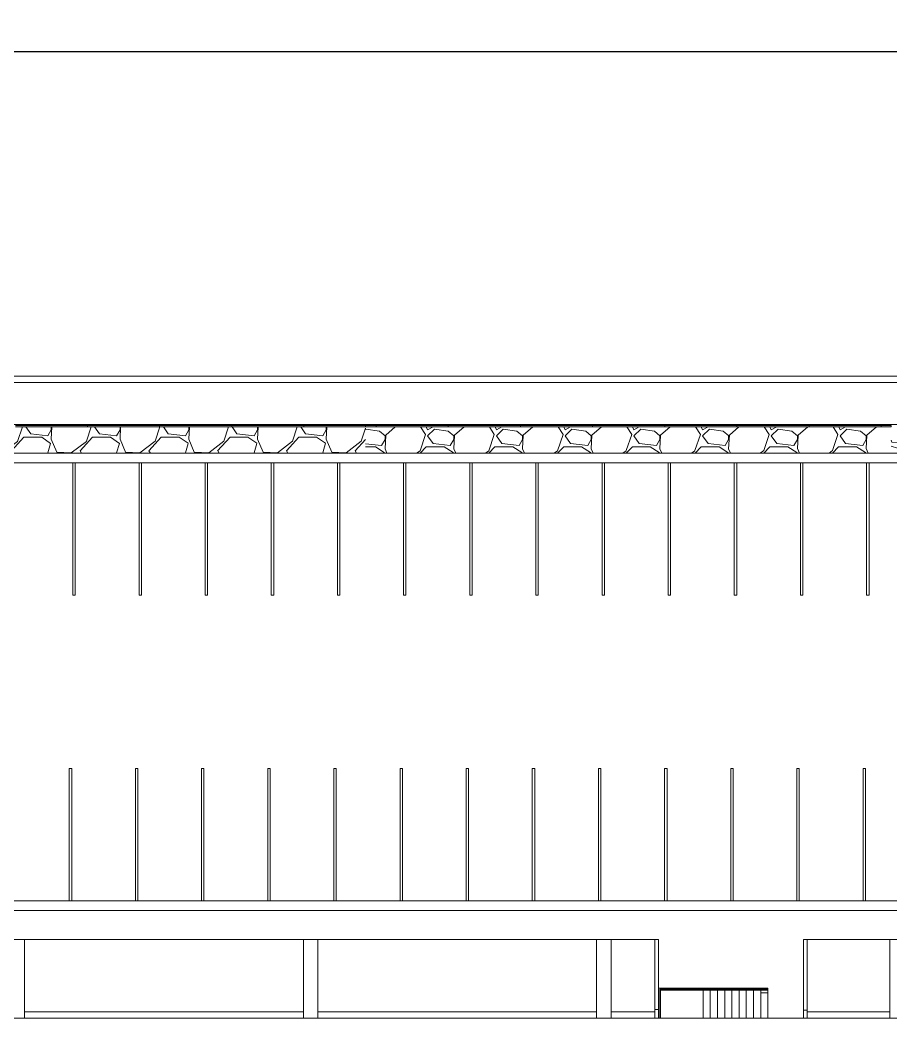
# Model space of a CAD drawing. Header units: metres. Extents: x -55 to 263, y -124 to 62.
# Drawn here: x 97.64 to 133.86, y 15.48 to 56.94 of the extents above; entities that cross this region are included whole.
import ezdxf

# ---------------------------------------------------------------- set-up
doc = ezdxf.new("R2010")
doc.units = ezdxf.units.M
for name, color, linetype, lineweight in [('0-1', 7, 'Continuous', 5), ('06MUREXT-1', 253, 'Continuous', 5), ('13CIVERT-1', 53, 'Continuous', 5), ('31COTAS', 1, 'Continuous', 5), ('45ESTAC-1', 53, 'Continuous', 5), ('46BANQ-1', 53, 'Continuous', 5), ('46BANQ-2', 254, 'Continuous', 5), ('53BAPS-1', 53, 'Continuous', 5), ('55BARANDAL-1', 53, 'Continuous', 5), ('70LINEA-1', 254, 'Continuous', 5), ('70LINEA-4', 255, 'Continuous', 9)]:
    doc.layers.add(name, color=color, linetype=linetype, lineweight=lineweight)
doc.styles.add('Arial_1', font='arial.ttf', dxfattribs={"width": 0.75, "height": 1.125})
doc.dimstyles.new('Standard__0_00_', dxfattribs={"dimscale": 0.3048, "dimtxt": 1.147792, "dimasz": 4.724409, "dimexe": 0, "dimexo": 1.476378, "dimgap": 0, "dimtad": 1, "dimrnd": 0.01, "dimzin": 0, "dimdsep": 46, "dimtxsty": 'Arial_1', "dimblk1": 'DOTSMALL', "dimblk2": 'DOTSMALL', "dimsah": 1, "dimcen": 0.09, "dimazin": 0, "dimtfac": 1, "dimtdec": 4, "dimtix": 1, "dimtmove": 0, "dimatfit": 3, "dimfxl": 1, "dimtvp": 1, "dimtolj": 1, "dimtzin": 0, "dimarcsym": 2})

# ---------------------------------------------------------------- blocks, each defined once
blk = doc.blocks.new('FP_17-A1 _ A250')
at = {"layer": '70LINEA-1'}
for p, q in [((94.691, 39.436), (94.887, 40.04)), ((94.904, 40.09), (94.92, 40.14)), ((94.921, 40.141), (94.92, 40.142)), ((95.064, 40.142), (95.012, 40.09)), ((95.036, 40.04), (95.234, 39.746)), ((95.949, 39.662), (96.092, 39.916)), ((96.084, 40.09), (96.024, 40.142)), ((96.116, 40.04), (96.091, 39.521)), ((96.091, 39.915), (96.091, 40.04)), ((96.12, 40.113), (96.119, 40.09)), ((96.153, 40.142), (96.12, 40.113)), ((97.549, 39.436), (97.744, 40.04)), ((97.761, 40.09), (97.777, 40.141)), ((97.92, 40.141), (97.869, 40.09)), ((97.893, 40.04), (98.092, 39.747)), ((98.807, 39.662), (98.949, 39.916)), ((98.942, 40.09), (98.883, 40.141)), ((98.974, 40.04), (98.949, 39.522)), ((98.949, 39.916), (98.949, 40.04)), ((98.977, 40.113), (98.976, 40.09)), ((99.009, 40.141), (98.977, 40.113)), ((100.406, 39.437), (100.602, 40.04)), ((100.618, 40.09), (100.635, 40.141)), ((100.778, 40.141), (100.726, 40.09)), ((100.751, 40.04), (100.949, 39.747)), ((101.664, 39.663), (101.807, 39.916)), ((101.8, 40.09), (101.741, 40.141)), ((101.831, 40.04), (101.806, 39.522)), ((101.806, 39.916), (101.806, 40.04)), ((101.835, 40.114), (101.834, 40.09)), ((101.866, 40.141), (101.835, 40.113)), ((103.264, 39.437), (103.459, 40.04)), ((103.476, 40.09), (103.492, 40.141)), ((103.635, 40.141), (103.583, 40.09)), ((103.609, 40.04), (103.807, 39.748)), ((104.522, 39.663), (104.664, 39.917)), ((104.658, 40.09), (104.599, 40.141)), ((104.689, 40.04), (104.664, 39.522)), ((104.664, 39.916), (104.664, 40.04)), ((104.692, 40.114), (104.691, 40.09)), ((104.723, 40.141), (104.692, 40.114)), ((106.121, 39.437), (106.317, 40.04)), ((106.333, 40.09), (106.35, 40.141)), ((106.492, 40.141), (106.44, 40.09)), ((106.467, 40.04), (106.664, 39.748)), ((107.379, 39.663), (107.522, 39.917)), ((107.516, 40.09), (107.457, 40.141)), ((107.546, 40.04), (107.521, 39.523)), ((107.521, 39.917), (107.521, 40.04)), ((107.55, 40.114), (107.548, 40.09)), ((107.58, 40.141), (107.55, 40.114)), ((108.979, 39.438), (109.174, 40.04)), ((109.19, 40.09), (109.207, 40.141)), ((109.349, 40.141), (109.297, 40.09)), ((109.324, 40.04), (109.522, 39.748)), ((110.237, 39.664), (110.379, 39.917)), ((110.374, 40.09), (110.315, 40.141)), ((110.403, 40.04), (110.379, 39.523)), ((110.379, 39.917), (110.379, 40.04)), ((110.407, 40.115), (110.406, 40.09)), ((110.437, 40.141), (110.407, 40.114)), ((111.836, 39.438), (112.011, 39.978)), ((94.063, 38.957), (94.691, 39.436)), ((94.434, 39.042), (94.948, 39.606)), ((94.949, 39.605), (95.691, 39.606)), ((95.234, 39.746), (95.949, 39.662)), ((95.691, 39.606), (96.063, 39.353)), ((96.091, 39.522), (96.32, 38.987)), ((96.92, 38.957), (97.549, 39.436)), ((97.292, 39.043), (97.806, 39.606)), ((97.806, 39.606), (98.549, 39.606)), ((98.092, 39.747), (98.806, 39.662)), ((98.549, 39.606), (98.92, 39.353)), ((98.948, 39.522), (99.177, 38.987)), ((99.778, 38.957), (100.406, 39.436)), ((100.149, 39.043), (100.663, 39.606)), ((100.663, 39.606), (101.406, 39.606)), ((100.949, 39.747), (101.664, 39.662)), ((101.406, 39.607), (101.778, 39.353)), ((101.806, 39.523), (102.035, 38.988)), ((102.635, 38.958), (103.264, 39.437)), ((103.007, 39.043), (103.521, 39.607)), ((103.521, 39.606), (104.264, 39.607)), ((103.807, 39.747), (104.521, 39.663)), ((104.264, 39.607), (104.635, 39.354)), ((104.663, 39.523), (104.892, 38.988)), ((105.493, 38.958), (106.121, 39.437)), ((105.864, 39.044), (106.378, 39.607)), ((106.378, 39.607), (107.121, 39.607)), ((106.664, 39.748), (107.379, 39.663)), ((107.121, 39.608), (107.493, 39.354)), ((107.521, 39.524), (107.75, 38.988)), ((108.35, 38.958), (108.979, 39.437)), ((108.722, 39.044), (109.236, 39.607)), ((109.236, 39.607), (109.979, 39.607)), ((109.522, 39.748), (110.236, 39.663)), ((109.979, 39.608), (110.35, 39.354)), ((110.378, 39.524), (110.607, 38.989)), ((111.208, 38.959), (111.836, 39.438)), ((111.579, 39.044), (112.011, 39.518)), ((94.495, 38.941), (94.435, 39.042)), ((96.063, 39.352), (95.949, 38.958)), ((96.32, 38.986), (96.92, 38.958)), ((97.352, 38.941), (97.293, 39.042)), ((98.921, 39.352), (98.807, 38.958)), ((99.178, 38.986), (99.778, 38.958)), ((100.21, 38.942), (100.15, 39.042)), ((101.778, 39.353), (101.664, 38.958)), ((102.035, 38.986), (102.635, 38.958)), ((103.067, 38.942), (103.008, 39.043)), ((104.636, 39.353), (104.522, 38.959)), ((104.893, 38.987), (105.493, 38.959)), ((105.925, 38.942), (105.865, 39.043)), ((107.493, 39.353), (107.379, 38.959)), ((107.75, 38.987), (108.35, 38.959)), ((108.782, 38.943), (108.723, 39.043)), ((110.351, 39.354), (110.237, 38.959)), ((110.608, 38.988), (111.208, 38.959)), ((111.64, 38.943), (111.58, 39.044)), ((94.061, 38.957), (94.063, 38.957)), ((95.949, 38.958), (95.916, 38.941)), ((98.806, 38.958), (98.773, 38.941)), ((101.664, 38.959), (101.631, 38.942)), ((104.521, 38.959), (104.488, 38.942)), ((107.379, 38.959), (107.346, 38.942)), ((110.236, 38.96), (110.203, 38.943))]:
    blk.add_line(p, q, dxfattribs=at)
blk = doc.blocks.new('FP_18-A1 _ A250')
at = {"layer": '70LINEA-1'}
for p, q in [((112.022, 39.937), (112.011, 39.927)), ((112.594, 39.856), (112.022, 39.937)), ((112.055, 40.09), (112.145, 40.141)), ((112.823, 39.667), (112.594, 39.856)), ((113.251, 40.04), (112.851, 39.695)), ((113.369, 40.141), (113.31, 40.09)), ((114.27, 40.09), (114.237, 40.141)), ((114.509, 39.722), (114.303, 40.04)), ((114.496, 40.141), (114.517, 40.09)), ((114.539, 40.04), (114.594, 39.91)), ((114.594, 39.91), (114.822, 40.04)), ((114.88, 39.937), (114.594, 39.668)), ((115.451, 39.857), (114.88, 39.937)), ((114.912, 40.09), (115.002, 40.141)), ((115.681, 39.667), (115.452, 39.856)), ((116.109, 40.04), (115.708, 39.695)), ((116.227, 40.141), (116.168, 40.09)), ((117.128, 40.09), (117.095, 40.141)), ((117.367, 39.722), (117.161, 40.04)), ((117.353, 40.141), (117.375, 40.09)), ((117.396, 40.04), (117.451, 39.911)), ((117.451, 39.911), (117.679, 40.04)), ((117.737, 39.938), (117.451, 39.668)), ((118.309, 39.857), (117.737, 39.938)), ((117.769, 40.09), (117.859, 40.141)), ((118.538, 39.667), (118.309, 39.856)), ((118.966, 40.04), (118.566, 39.695)), ((119.084, 40.141), (119.025, 40.09)), ((119.986, 40.09), (119.953, 40.141)), ((120.224, 39.723), (120.019, 40.04)), ((120.211, 40.141), (120.232, 40.09)), ((120.254, 40.04), (120.309, 39.911)), ((120.309, 39.911), (120.536, 40.04)), ((120.595, 39.938), (120.309, 39.668)), ((121.166, 39.857), (120.595, 39.938)), ((120.626, 40.09), (120.716, 40.141)), ((121.396, 39.668), (121.167, 39.856)), ((121.823, 40.04), (121.423, 39.695)), ((121.941, 40.141), (121.882, 40.09)), ((122.843, 40.09), (122.81, 40.141)), ((123.082, 39.723), (122.876, 40.04)), ((123.068, 40.141), (123.09, 40.09)), ((123.112, 40.04), (123.166, 39.911)), ((123.166, 39.911), (123.394, 40.04)), ((123.452, 39.938), (123.166, 39.669)), ((124.024, 39.857), (123.452, 39.938)), ((123.483, 40.09), (123.573, 40.141)), ((124.253, 39.668), (124.024, 39.856)), ((124.68, 40.04), (124.281, 39.696)), ((124.798, 40.141), (124.739, 40.09)), ((125.701, 40.09), (125.668, 40.141)), ((125.939, 39.723), (125.734, 40.04)), ((125.926, 40.141), (125.948, 40.09)), ((125.969, 40.04), (126.024, 39.911)), ((126.024, 39.911), (126.251, 40.04)), ((126.31, 39.938), (126.024, 39.669)), ((126.881, 39.858), (126.31, 39.938)), ((126.34, 40.09), (126.43, 40.141)), ((127.111, 39.668), (126.882, 39.857)), ((127.537, 40.04), (127.138, 39.696)), ((127.655, 40.141), (127.596, 40.09)), ((128.559, 40.09), (128.526, 40.141)), ((128.797, 39.723), (128.592, 40.04)), ((128.784, 40.141), (128.805, 40.09)), ((128.827, 40.04), (128.881, 39.911)), ((128.881, 39.912), (129.108, 40.04)), ((129.167, 39.938), (128.881, 39.669)), ((129.739, 39.858), (129.167, 39.939)), ((129.198, 40.09), (129.287, 40.141)), ((129.968, 39.668), (129.739, 39.857)), ((130.395, 40.04), (129.996, 39.696)), ((130.513, 40.141), (130.453, 40.09)), ((131.416, 40.09), (131.383, 40.141)), ((131.654, 39.723), (131.449, 40.04)), ((131.641, 40.141), (131.663, 40.09)), ((131.684, 40.04), (131.739, 39.912)), ((131.739, 39.912), (131.965, 40.04)), ((132.025, 39.939), (131.739, 39.669)), ((132.596, 39.858), (132.025, 39.939)), ((132.055, 40.09), (132.144, 40.141)), ((132.826, 39.668), (132.597, 39.857)), ((133.252, 40.04), (132.853, 39.696)), ((133.37, 40.141), (133.311, 40.09)), ((112.68, 39.264), (112.823, 39.506)), ((112.85, 39.695), (112.822, 39.129)), ((112.822, 39.506), (112.822, 39.668)), ((114.28, 39.048), (114.508, 39.721)), ((114.594, 39.668), (114.822, 39.345)), ((115.537, 39.264), (115.68, 39.507)), ((115.708, 39.695), (115.679, 39.13)), ((115.68, 39.506), (115.68, 39.668)), ((117.137, 39.048), (117.366, 39.722)), ((117.451, 39.668), (117.68, 39.345)), ((118.395, 39.264), (118.538, 39.507)), ((118.565, 39.696), (118.537, 39.13)), ((118.537, 39.507), (118.537, 39.668)), ((119.995, 39.048), (120.223, 39.722)), ((120.309, 39.669), (120.537, 39.345)), ((121.252, 39.265), (121.395, 39.507)), ((121.423, 39.696), (121.394, 39.13)), ((121.395, 39.507), (121.395, 39.668)), ((122.852, 39.049), (123.081, 39.722)), ((123.166, 39.669), (123.395, 39.346)), ((124.11, 39.265), (124.253, 39.507)), ((124.28, 39.696), (124.252, 39.13)), ((124.252, 39.507), (124.252, 39.669)), ((125.71, 39.049), (125.938, 39.722)), ((126.024, 39.669), (126.252, 39.346)), ((126.967, 39.265), (127.11, 39.507)), ((127.138, 39.696), (127.109, 39.13)), ((127.11, 39.507), (127.11, 39.669)), ((128.567, 39.049), (128.796, 39.723)), ((128.881, 39.669), (129.11, 39.346)), ((129.825, 39.265), (129.968, 39.508)), ((129.995, 39.696), (129.967, 39.131)), ((129.967, 39.507), (129.967, 39.669)), ((131.425, 39.049), (131.653, 39.723)), ((131.739, 39.669), (131.967, 39.346)), ((132.682, 39.265), (132.825, 39.508)), ((132.853, 39.697), (132.824, 39.131)), ((132.825, 39.508), (132.825, 39.669)), ((112.011, 39.339), (112.679, 39.264)), ((112.011, 39.21), (112.422, 39.21)), ((112.422, 39.21), (112.794, 38.968)), ((112.822, 39.13), (112.905, 38.943)), ((114.136, 38.943), (114.28, 39.048)), ((114.282, 38.943), (114.537, 39.21)), ((114.537, 39.21), (115.28, 39.21)), ((114.823, 39.345), (115.537, 39.264)), ((115.28, 39.211), (115.651, 38.968)), ((115.679, 39.13), (115.763, 38.943)), ((116.994, 38.943), (117.137, 39.048)), ((117.139, 38.943), (117.394, 39.211)), ((117.394, 39.21), (118.137, 39.21)), ((117.68, 39.345), (118.394, 39.264)), ((118.137, 39.211), (118.509, 38.969)), ((118.536, 39.131), (118.62, 38.943)), ((119.851, 38.944), (119.995, 39.048)), ((119.997, 38.944), (120.252, 39.211)), ((120.252, 39.21), (120.995, 39.21)), ((120.538, 39.345), (121.252, 39.264)), ((120.995, 39.211), (121.366, 38.969)), ((121.394, 39.131), (121.478, 38.944)), ((122.709, 38.944), (122.852, 39.048)), ((122.854, 38.944), (123.109, 39.211)), ((123.109, 39.211), (123.852, 39.211)), ((123.395, 39.345), (124.109, 39.264)), ((123.852, 39.211), (124.224, 38.969)), ((124.251, 39.131), (124.335, 38.944)), ((125.567, 38.944), (125.71, 39.048)), ((125.712, 38.944), (125.967, 39.211)), ((125.967, 39.211), (126.71, 39.211)), ((126.253, 39.345), (126.967, 39.265)), ((126.71, 39.212), (127.081, 38.969)), ((127.109, 39.131), (127.193, 38.944)), ((128.424, 38.944), (128.567, 39.049)), ((128.569, 38.944), (128.824, 39.211)), ((128.824, 39.211), (129.567, 39.211)), ((129.11, 39.346), (129.824, 39.265)), ((129.567, 39.212), (129.939, 38.969)), ((129.966, 39.132), (130.05, 38.944)), ((131.282, 38.944), (131.425, 39.049)), ((131.427, 38.944), (131.682, 39.212)), ((131.682, 39.211), (132.425, 39.211)), ((131.968, 39.346), (132.682, 39.265)), ((132.425, 39.212), (132.796, 38.97)), ((132.824, 39.132), (132.908, 38.945)), ((112.794, 38.967), (112.787, 38.943)), ((115.652, 38.967), (115.644, 38.943)), ((118.509, 38.968), (118.502, 38.943)), ((121.367, 38.968), (121.359, 38.944)), ((124.224, 38.968), (124.217, 38.944)), ((127.082, 38.968), (127.074, 38.944)), ((129.939, 38.969), (129.932, 38.944)), ((132.797, 38.969), (132.789, 38.945))]:
    blk.add_line(p, q, dxfattribs=at)
blk = doc.blocks.new('FP_19-A1 _ A250')
at = {"layer": '70LINEA-1'}
for p, q in [((134.501, 39.378), (135.13, 39.815)), ((134.872, 39.456), (135.387, 39.97)), ((135.13, 39.815), (135.21, 40.04)), ((135.228, 40.09), (135.246, 40.141)), ((135.387, 39.97), (136.13, 39.97)), ((135.641, 40.141), (135.672, 40.098)), ((135.673, 40.098), (135.744, 40.09)), ((136.13, 39.971), (136.501, 39.739)), ((136.215, 40.04), (136.387, 40.021)), ((136.388, 40.021), (136.399, 40.04)), ((136.43, 40.09), (136.462, 40.141)), ((136.537, 40.04), (136.529, 39.893)), ((136.529, 39.894), (136.757, 39.406)), ((136.543, 40.141), (136.54, 40.09)), ((137.358, 39.378), (137.987, 39.815)), ((137.729, 39.456), (138.244, 39.97)), ((137.987, 39.815), (138.067, 40.04)), ((138.085, 40.09), (138.103, 40.141)), ((138.244, 39.97), (138.987, 39.97)), ((138.498, 40.141), (138.53, 40.099)), ((138.53, 40.098), (138.603, 40.09)), ((138.987, 39.971), (139.358, 39.74)), ((139.073, 40.04), (139.245, 40.021)), ((139.245, 40.022), (139.256, 40.04)), ((139.288, 40.09), (139.319, 40.141)), ((139.386, 39.894), (139.615, 39.406)), ((139.395, 40.04), (139.387, 39.893)), ((139.4, 40.141), (139.397, 40.09)), ((140.216, 39.378), (140.845, 39.815)), ((140.587, 39.456), (141.102, 39.97)), ((140.845, 39.815), (140.924, 40.04)), ((140.943, 40.09), (140.961, 40.141)), ((141.102, 39.97), (141.845, 39.97)), ((141.356, 40.141), (141.387, 40.099)), ((141.388, 40.098), (141.461, 40.09)), ((141.845, 39.971), (142.216, 39.74)), ((141.932, 40.04), (142.102, 40.021)), ((142.103, 40.022), (142.114, 40.04)), ((142.145, 40.09), (142.176, 40.141)), ((142.252, 40.04), (142.244, 39.893)), ((142.244, 39.894), (142.472, 39.406)), ((142.258, 40.141), (142.255, 40.09)), ((143.073, 39.378), (143.702, 39.815)), ((143.444, 39.457), (143.959, 39.971)), ((143.702, 39.816), (143.782, 40.04)), ((143.8, 40.09), (143.818, 40.141)), ((143.959, 39.97), (144.702, 39.97)), ((144.214, 40.141), (144.245, 40.099)), ((144.245, 40.098), (144.32, 40.09)), ((144.702, 39.971), (145.073, 39.74)), ((144.791, 40.04), (144.96, 40.021)), ((144.96, 40.022), (144.971, 40.04)), ((145.003, 40.09), (145.034, 40.141)), ((145.101, 39.895), (145.33, 39.406)), ((145.11, 40.04), (145.102, 39.893)), ((145.115, 40.141), (145.112, 40.09)), ((145.931, 39.378), (146.56, 39.815)), ((146.302, 39.457), (146.817, 39.971)), ((146.56, 39.816), (146.639, 40.04)), ((146.657, 40.09), (146.676, 40.141)), ((146.817, 39.97), (147.56, 39.97)), ((147.071, 40.141), (147.102, 40.099)), ((147.103, 40.099), (147.178, 40.09)), ((147.56, 39.971), (147.931, 39.74)), ((147.649, 40.04), (147.817, 40.022)), ((147.818, 40.022), (147.829, 40.04)), ((147.86, 40.09), (147.891, 40.141)), ((147.967, 40.04), (147.959, 39.894)), ((147.959, 39.895), (148.187, 39.406)), ((147.973, 40.141), (147.97, 40.09)), ((148.788, 39.378), (149.417, 39.815)), ((149.159, 39.457), (149.674, 39.971)), ((149.417, 39.816), (149.497, 40.04)), ((149.515, 40.09), (149.533, 40.141)), ((149.674, 39.97), (150.417, 39.97)), ((149.929, 40.141), (149.96, 40.099)), ((149.96, 40.099), (150.037, 40.09)), ((150.417, 39.971), (150.788, 39.74)), ((150.508, 40.04), (150.675, 40.022)), ((150.675, 40.022), (150.686, 40.04)), ((150.717, 40.09), (150.749, 40.141)), ((150.816, 39.895), (151.045, 39.407)), ((150.825, 40.04), (150.817, 39.894)), ((150.83, 40.141), (150.827, 40.09)), ((133.861, 39.488), (133.9, 39.406)), ((133.9, 39.404), (134.501, 39.379)), ((135.073, 39.147), (134.873, 39.455)), ((136.501, 39.738), (136.387, 39.379)), ((136.758, 39.404), (137.358, 39.379)), ((137.931, 39.147), (137.731, 39.456)), ((139.359, 39.739), (139.244, 39.379)), ((139.615, 39.404), (140.216, 39.379)), ((140.788, 39.147), (140.588, 39.456)), ((142.216, 39.739), (142.102, 39.379)), ((142.473, 39.405), (143.073, 39.379)), ((143.646, 39.147), (143.446, 39.456)), ((145.074, 39.739), (144.96, 39.379)), ((145.33, 39.405), (145.931, 39.379)), ((146.503, 39.148), (146.303, 39.456)), ((147.931, 39.739), (147.817, 39.379)), ((148.188, 39.405), (148.788, 39.379)), ((149.361, 39.148), (149.161, 39.456)), ((150.789, 39.739), (150.675, 39.379)), ((151.045, 39.405), (151.601, 39.381)), ((133.861, 39.238), (134.129, 39.147)), ((134.129, 39.147), (134.233, 38.945)), ((134.555, 38.945), (134.586, 39.019)), ((135.129, 39.07), (134.586, 39.019)), ((135.786, 39.096), (135.072, 39.148)), ((135.689, 38.945), (135.129, 39.07)), ((136.386, 39.379), (135.786, 39.096)), ((135.963, 38.945), (136.072, 39.173)), ((136.072, 39.173), (136.529, 39.302)), ((136.529, 39.302), (136.986, 39.147)), ((136.987, 39.147), (137.09, 38.945)), ((137.413, 38.945), (137.444, 39.019)), ((137.987, 39.07), (137.444, 39.019)), ((138.644, 39.097), (137.929, 39.148)), ((138.546, 38.945), (137.987, 39.071)), ((139.244, 39.379), (138.644, 39.096)), ((138.82, 38.945), (138.929, 39.173)), ((138.93, 39.173), (139.387, 39.302)), ((139.387, 39.302), (139.844, 39.148)), ((139.844, 39.147), (139.948, 38.945)), ((140.27, 38.945), (140.301, 39.019)), ((140.844, 39.07), (140.301, 39.019)), ((141.501, 39.097), (140.787, 39.148)), ((141.404, 38.945), (140.844, 39.071)), ((142.101, 39.379), (141.501, 39.097)), ((141.678, 38.945), (141.787, 39.173)), ((141.787, 39.173), (142.244, 39.302)), ((142.244, 39.302), (142.701, 39.148)), ((142.702, 39.147), (142.805, 38.945)), ((143.128, 38.945), (143.159, 39.019)), ((143.702, 39.07), (143.159, 39.019)), ((144.359, 39.097), (143.644, 39.148)), ((144.261, 38.945), (143.702, 39.071)), ((144.959, 39.379), (144.359, 39.097)), ((144.535, 38.945), (144.644, 39.173)), ((144.645, 39.173), (145.102, 39.302)), ((145.102, 39.302), (145.559, 39.148)), ((145.559, 39.148), (145.663, 38.945)), ((145.985, 38.945), (146.016, 39.02)), ((146.559, 39.071), (146.016, 39.019)), ((147.216, 39.097), (146.502, 39.148)), ((147.119, 38.945), (146.559, 39.071)), ((147.816, 39.38), (147.216, 39.097)), ((147.393, 38.945), (147.502, 39.173)), ((147.502, 39.174), (147.959, 39.302)), ((147.959, 39.302), (148.416, 39.148)), ((148.417, 39.148), (148.52, 38.945)), ((148.843, 38.945), (148.874, 39.02)), ((149.417, 39.071), (148.874, 39.019)), ((150.074, 39.097), (149.359, 39.149)), ((149.976, 38.945), (149.417, 39.071)), ((150.674, 39.38), (150.074, 39.097)), ((150.25, 38.945), (150.359, 39.174)), ((150.36, 39.174), (150.817, 39.302)), ((150.817, 39.302), (151.274, 39.148)), ((151.274, 39.148), (151.378, 38.945))]:
    blk.add_line(p, q, dxfattribs=at)
blk = doc.blocks.new('Railing - Railing-7175481-A1 _ A250')
at = {"layer": '55BARANDAL-1'}
for p, q in [((124.244, 16.67), (124.244, 15.476)), ((126.025, 16.67), (124.244, 16.67)), ((124.282, 16.632), (124.282, 15.476)), ((126.025, 16.632), (124.282, 16.632)), ((126.044, 16.67), (126.025, 16.67)), ((126.044, 16.632), (126.025, 16.632)), ((128.725, 16.67), (126.044, 16.67)), ((128.725, 16.632), (126.044, 16.632)), ((128.725, 16.67), (128.725, 16.632))]:
    blk.add_line(p, q, dxfattribs=at)
blk = doc.blocks.new('Parking Lot - Single - Single-V59-A1 _ A250')
at = {"layer": '70LINEA-1'}
for p, q in [((138.445, 38.54), (138.345, 38.54)), ((138.345, 38.54), (138.345, 33.04)), ((141.095, 38.54), (138.445, 38.54)), ((138.445, 33.04), (138.445, 38.54)), ((138.445, 38.54), (138.445, 33.04)), ((138.445, 38.54), (138.445, 38.54)), ((138.345, 33.04), (138.445, 33.04)), ((138.445, 33.04), (138.345, 33.04)), ((138.345, 33.04), (138.345, 33.04)), ((138.445, 33.04), (138.445, 33.04))]:
    blk.add_line(p, q, dxfattribs=at)
blk = doc.blocks.new('Parking Lot - Single - Single-V60-A1 _ A250')
at = {"layer": '70LINEA-1'}
for p, q in [((124.695, 38.54), (124.595, 38.54)), ((124.595, 38.54), (124.595, 33.04)), ((127.345, 38.54), (124.695, 38.54)), ((124.695, 33.04), (124.695, 38.54)), ((124.695, 38.54), (124.695, 34.831)), ((124.695, 38.54), (124.695, 38.54)), ((124.595, 33.04), (124.695, 33.04)), ((124.595, 33.04), (124.595, 33.04)), ((124.695, 33.04), (124.695, 33.04))]:
    blk.add_line(p, q, dxfattribs=at)
blk = doc.blocks.new('Parking Lot - Single - Single-V61-A1 _ A250')
at = {"layer": '70LINEA-1'}
for p, q in [((121.945, 38.54), (121.845, 38.54)), ((121.845, 38.54), (121.845, 33.04)), ((124.595, 38.54), (121.945, 38.54)), ((121.945, 33.04), (121.945, 38.54)), ((121.945, 38.54), (121.945, 37.086)), ((121.945, 38.54), (121.945, 38.54)), ((121.845, 33.04), (121.945, 33.04)), ((121.846, 33.04), (121.845, 33.04)), ((121.945, 33.04), (121.946, 33.04))]:
    blk.add_line(p, q, dxfattribs=at)
blk = doc.blocks.new('Parking Lot - Single - Single-V62-A1 _ A250')
at = {"layer": '70LINEA-1'}
for p, q in [((119.195, 38.54), (119.095, 38.54)), ((119.095, 38.54), (119.095, 33.041)), ((121.845, 38.54), (119.195, 38.54)), ((119.195, 33.041), (119.195, 38.54)), ((119.195, 38.54), (119.195, 33.041)), ((119.195, 38.54), (119.195, 38.54)), ((119.095, 33.041), (119.195, 33.041)), ((119.195, 33.041), (119.095, 33.041)), ((119.095, 33.041), (119.095, 33.041)), ((119.195, 33.041), (119.195, 33.041))]:
    blk.add_line(p, q, dxfattribs=at)
blk = doc.blocks.new('Parking Lot - Single - Single-V63-A1 _ A250')
at = {"layer": '70LINEA-1'}
for p, q in [((110.945, 38.54), (110.845, 38.54)), ((110.845, 38.54), (110.845, 33.041)), ((113.595, 38.54), (110.945, 38.54)), ((110.945, 33.041), (110.945, 38.54)), ((110.945, 38.54), (110.946, 33.041)), ((110.945, 38.54), (110.945, 38.54)), ((110.845, 33.041), (110.945, 33.041)), ((110.846, 33.041), (110.845, 33.041)), ((110.946, 33.041), (110.846, 33.041)), ((110.945, 33.041), (110.946, 33.041))]:
    blk.add_line(p, q, dxfattribs=at)
blk = doc.blocks.new('Parking Lot - Single - Single-V64-A1 _ A250')
at = {"layer": '70LINEA-1'}
for p, q in [((108.195, 38.54), (108.095, 38.54)), ((108.095, 38.54), (108.095, 33.041)), ((110.845, 38.54), (108.195, 38.54)), ((108.195, 33.041), (108.195, 38.54)), ((108.195, 38.54), (108.195, 33.041)), ((108.195, 38.54), (108.195, 38.54)), ((108.095, 33.041), (108.195, 33.041)), ((108.195, 33.041), (108.095, 33.041)), ((108.095, 33.041), (108.095, 33.041)), ((108.195, 33.041), (108.195, 33.041))]:
    blk.add_line(p, q, dxfattribs=at)
blk = doc.blocks.new('Parking Lot - Single - Single-V208-A1 _ A250')
at = {"layer": '70LINEA-1'}
for p, q in [((94.195, 25.839), (94.195, 20.34)), ((94.295, 25.839), (94.195, 25.839)), ((94.295, 20.34), (94.295, 25.839)), ((91.495, 20.34), (94.245, 20.34)), ((94.195, 20.34), (94.295, 20.34)), ((94.295, 20.34), (94.195, 20.34)), ((94.195, 20.34), (94.195, 20.34)), ((94.295, 20.34), (94.295, 20.34))]:
    blk.add_line(p, q, dxfattribs=at)
blk = doc.blocks.new('Parking Lot - Single - Single-V209-A1 _ A250')
at = {"layer": '70LINEA-1'}
for p, q in [((102.445, 25.84), (102.445, 20.34)), ((102.545, 25.84), (102.445, 25.84)), ((102.545, 20.34), (102.545, 25.84)), ((99.745, 20.34), (102.495, 20.34)), ((102.445, 20.34), (102.545, 20.34)), ((102.545, 20.34), (102.445, 20.34)), ((102.445, 20.34), (102.445, 20.34)), ((102.545, 20.34), (102.545, 20.34))]:
    blk.add_line(p, q, dxfattribs=at)
blk = doc.blocks.new('Parking Lot - Single - Single-V210-A1 _ A250')
at = {"layer": '70LINEA-1'}
for p, q in [((110.697, 25.84), (110.697, 20.34)), ((110.797, 25.84), (110.697, 25.84)), ((110.797, 20.34), (110.797, 25.84)), ((107.997, 20.34), (110.747, 20.34)), ((110.697, 20.34), (110.797, 20.34)), ((110.797, 20.34), (110.697, 20.34)), ((110.697, 20.34), (110.697, 20.34)), ((110.797, 20.34), (110.797, 20.34))]:
    blk.add_line(p, q, dxfattribs=at)
blk = doc.blocks.new('Parking Lot - Single - Single-V211-A1 _ A250')
at = {"layer": '70LINEA-1'}
for p, q in [((132.697, 25.84), (132.697, 20.34)), ((132.797, 25.84), (132.697, 25.84)), ((132.797, 20.34), (132.797, 25.84)), ((129.997, 20.34), (132.747, 20.34)), ((132.697, 20.34), (132.797, 20.34)), ((132.797, 20.34), (132.697, 20.34)), ((132.697, 20.34), (132.697, 20.34)), ((132.797, 20.34), (132.797, 20.34))]:
    blk.add_line(p, q, dxfattribs=at)
blk = doc.blocks.new('Railing - Railing-7533586-A1 _ A250')
at = {"layer": '55BARANDAL-1'}
for p, q in [((97.453, 40.09), (100.453, 40.09)), ((100.453, 40.04), (97.453, 40.04)), ((100.453, 40.09), (100.453, 40.04)), ((100.453, 40.04), (100.453, 40.09)), ((100.453, 40.09), (103.453, 40.09)), ((103.453, 40.04), (100.453, 40.04)), ((103.453, 40.09), (103.453, 40.04)), ((103.453, 40.04), (103.453, 40.09)), ((103.453, 40.09), (106.453, 40.09)), ((106.453, 40.04), (103.453, 40.04)), ((106.453, 40.09), (106.453, 40.04)), ((106.453, 40.04), (106.453, 40.09)), ((106.453, 40.09), (109.453, 40.09)), ((109.453, 40.04), (106.453, 40.04)), ((109.453, 40.09), (109.453, 40.04)), ((109.453, 40.04), (109.453, 40.09)), ((109.453, 40.09), (112.011, 40.09)), ((112.011, 40.04), (109.453, 40.04)), ((112.011, 40.04), (112.011, 40.09)), ((112.011, 40.09), (112.453, 40.09)), ((112.453, 40.04), (112.011, 40.04)), ((112.453, 40.09), (112.453, 40.04)), ((112.453, 40.04), (112.453, 40.09)), ((112.453, 40.09), (115.453, 40.09)), ((115.453, 40.04), (112.453, 40.04)), ((115.453, 40.09), (115.453, 40.04)), ((115.453, 40.04), (115.453, 40.09)), ((115.453, 40.09), (118.453, 40.09)), ((118.453, 40.04), (115.453, 40.04)), ((118.453, 40.09), (118.453, 40.04)), ((118.453, 40.04), (118.453, 40.09)), ((118.453, 40.09), (121.453, 40.09)), ((121.453, 40.04), (118.453, 40.04)), ((121.453, 40.09), (121.453, 40.04)), ((121.453, 40.04), (121.453, 40.09)), ((121.453, 40.09), (124.453, 40.09)), ((124.453, 40.04), (121.453, 40.04)), ((124.453, 40.09), (124.453, 40.04)), ((124.453, 40.04), (124.453, 40.09)), ((124.453, 40.09), (127.453, 40.09)), ((127.453, 40.04), (124.453, 40.04)), ((127.453, 40.09), (127.453, 40.04)), ((127.453, 40.04), (127.453, 40.09)), ((127.453, 40.09), (130.453, 40.09)), ((130.453, 40.04), (127.453, 40.04)), ((130.453, 40.09), (130.453, 40.04)), ((130.453, 40.04), (130.453, 40.09)), ((130.453, 40.09), (133.453, 40.09)), ((133.453, 40.04), (130.453, 40.04)), ((133.453, 40.09), (133.453, 40.04)), ((133.453, 40.04), (133.453, 40.09)), ((133.453, 40.09), (133.861, 40.09)), ((133.861, 40.04), (133.453, 40.04)), ((133.861, 40.04), (133.861, 40.09))]:
    blk.add_line(p, q, dxfattribs=at)
blk = doc.blocks.new('22011_AR_rvt-1-A1 _ A250')
at = {"layer": '06MUREXT-1'}
for p, q in [((124.041, 15.827), (124.041, 18.74)), ((124.041, 18.74), (124.194, 18.74)), ((124.194, 18.74), (124.194, 16.72)), ((130.224, 15.796), (130.224, 18.74)), ((130.224, 18.74), (130.376, 18.74)), ((130.376, 18.74), (130.376, 15.796)), ((124.041, 15.476), (124.041, 15.827)), ((124.194, 15.827), (124.041, 15.827)), ((124.194, 16.154), (124.194, 15.827)), ((124.194, 15.827), (124.194, 15.476)), ((130.224, 15.476), (130.224, 15.796)), ((130.376, 15.796), (130.224, 15.796)), ((130.376, 15.796), (130.376, 15.476))]:
    blk.add_line(p, q, dxfattribs=at)
at = {"layer": '13CIVERT-1'}
for p, q in [((124.194, 16.72), (124.194, 16.154)), ((126.044, 16.72), (124.194, 16.72)), ((126.044, 16.67), (126.044, 16.72)), ((126.344, 16.72), (126.044, 16.72)), ((126.044, 16.67), (126.044, 16.72)), ((126.044, 15.476), (126.044, 16.632)), ((126.044, 15.476), (126.044, 16.632)), ((126.644, 16.72), (126.344, 16.72)), ((126.344, 16.67), (126.344, 16.72)), ((126.344, 16.67), (126.344, 16.72)), ((126.344, 15.476), (126.344, 16.632)), ((126.344, 15.476), (126.344, 16.632)), ((126.944, 16.72), (126.644, 16.72)), ((126.644, 16.67), (126.644, 16.72)), ((126.644, 16.67), (126.644, 16.72)), ((126.644, 15.476), (126.644, 16.632)), ((126.644, 15.476), (126.644, 16.632)), ((127.244, 16.72), (126.944, 16.72)), ((126.944, 16.67), (126.944, 16.72)), ((126.944, 16.67), (126.944, 16.72)), ((126.944, 15.476), (126.944, 16.632)), ((126.944, 15.476), (126.944, 16.632)), ((127.544, 16.72), (127.244, 16.72)), ((127.244, 16.67), (127.244, 16.72)), ((127.244, 16.67), (127.244, 16.72)), ((127.244, 15.476), (127.244, 16.632)), ((127.244, 15.476), (127.244, 16.632)), ((127.844, 16.72), (127.544, 16.72)), ((127.544, 16.67), (127.544, 16.72)), ((127.544, 16.67), (127.544, 16.72)), ((127.544, 15.476), (127.544, 16.632)), ((127.544, 15.476), (127.544, 16.632)), ((128.144, 16.72), (127.844, 16.72)), ((127.844, 16.67), (127.844, 16.72)), ((127.844, 16.67), (127.844, 16.72)), ((127.844, 15.476), (127.844, 16.632)), ((127.844, 15.476), (127.844, 16.632)), ((128.444, 16.72), (128.144, 16.72)), ((128.144, 16.67), (128.144, 16.72)), ((128.144, 16.67), (128.144, 16.72)), ((128.144, 15.476), (128.144, 16.632)), ((128.144, 15.476), (128.144, 16.632)), ((128.744, 16.72), (128.444, 16.72)), ((128.444, 16.67), (128.444, 16.72)), ((128.444, 16.67), (128.444, 16.72)), ((128.444, 15.476), (128.444, 16.632)), ((128.444, 15.476), (128.444, 16.632)), ((128.744, 15.476), (128.744, 16.72)), ((128.744, 15.476), (128.744, 16.72))]:
    blk.add_line(p, q, dxfattribs=at)
at = {"layer": '46BANQ-1'}
for p, q in [((97.836, 18.74), (109.428, 18.74)), ((97.836, 15.74), (97.836, 18.74)), ((109.428, 18.74), (109.428, 15.74)), ((110.028, 18.74), (121.62, 18.74)), ((110.028, 15.74), (110.028, 18.74)), ((121.62, 18.74), (121.62, 15.74)), ((122.22, 18.74), (124.041, 18.74)), ((122.22, 15.74), (122.22, 18.74)), ((130.376, 18.74), (133.812, 18.74)), ((133.812, 18.74), (133.812, 15.74)), ((97.836, 15.74), (109.428, 15.74)), ((97.836, 15.476), (97.836, 15.74)), ((109.428, 15.74), (97.836, 15.74)), ((109.428, 15.74), (109.428, 15.476)), ((110.028, 15.74), (121.62, 15.74)), ((110.028, 15.476), (110.028, 15.74)), ((121.62, 15.74), (110.028, 15.74)), ((121.62, 15.74), (121.62, 15.476)), ((122.22, 15.476), (122.22, 15.74)), ((122.22, 15.74), (124.041, 15.74)), ((124.041, 15.74), (122.22, 15.74)), ((130.376, 15.74), (133.812, 15.74)), ((133.812, 15.74), (130.376, 15.74)), ((133.812, 15.74), (133.812, 15.476))]:
    blk.add_line(p, q, dxfattribs=at)
at = {"layer": '53BAPS-1'}
blk.add_line((0.339, 15.476), (182.541, 15.476), dxfattribs=at)
at = {"layer": '70LINEA-1'}
for p, q in [((112.011, 42.142), (94.061, 42.142)), ((133.861, 42.142), (112.011, 42.142)), ((151.601, 42.142), (133.861, 42.142)), ((94.061, 41.876), (112.011, 41.876)), ((112.011, 41.876), (133.861, 41.876)), ((133.861, 41.876), (151.601, 41.876)), ((112.011, 40.141), (94.061, 40.141)), ((133.861, 40.141), (112.011, 40.141)), ((151.601, 40.141), (133.861, 40.141)), ((112.011, 38.94), (94.061, 38.94)), ((133.861, 38.94), (112.011, 38.94)), ((151.601, 38.94), (133.861, 38.94)), ((97.195, 38.54), (99.845, 38.54)), ((99.945, 38.54), (100.172, 38.54)), ((100.172, 38.54), (102.595, 38.54)), ((102.695, 38.54), (105.345, 38.54)), ((105.445, 38.54), (108.095, 38.54)), ((108.195, 38.54), (110.172, 38.54)), ((110.172, 38.54), (110.845, 38.54)), ((110.945, 38.54), (113.595, 38.54)), ((113.695, 38.54), (116.345, 38.54)), ((116.445, 38.54), (119.095, 38.54)), ((119.195, 38.54), (120.172, 38.54)), ((120.172, 38.54), (121.845, 38.54)), ((121.945, 38.54), (124.595, 38.54)), ((124.695, 38.54), (127.345, 38.54)), ((127.445, 38.54), (130.095, 38.54)), ((130.195, 38.54), (132.845, 38.54)), ((132.945, 38.54), (135.595, 38.54)), ((100.172, 20.34), (90.276, 20.34)), ((110.172, 20.34), (100.172, 20.34)), ((120.172, 20.34), (110.172, 20.34)), ((130.172, 20.34), (120.172, 20.34)), ((140.172, 20.34), (130.172, 20.34)), ((90.276, 19.94), (168.195, 19.94)), ((124.041, 18.74), (97.236, 18.74)), ((168.195, 18.74), (130.376, 18.74))]:
    blk.add_line(p, q, dxfattribs=at)
at = {"layer": '45ESTAC-1'}
for name, p in [('Parking Lot - Single - Single-V64-A1 _ A250', (-11, 0)), ('Parking Lot - Single - Single-V64-A1 _ A250', (-8.25, 0)), ('Parking Lot - Single - Single-V64-A1 _ A250', (-5.5, 0)), ('Parking Lot - Single - Single-V64-A1 _ A250', (-2.75, 0)), ('Parking Lot - Single - Single-V64-A1 _ A250', (0, 0)), ('Parking Lot - Single - Single-V63-A1 _ A250', (0, 0)), ('Parking Lot - Single - Single-V62-A1 _ A250', (-5.5, 0)), ('Parking Lot - Single - Single-V62-A1 _ A250', (-2.75, 0)), ('Parking Lot - Single - Single-V62-A1 _ A250', (0, 0)), ('Parking Lot - Single - Single-V61-A1 _ A250', (0, 0)), ('Parking Lot - Single - Single-V60-A1 _ A250', (0, 0)), ('Parking Lot - Single - Single-V59-A1 _ A250', (-11, 0)), ('Parking Lot - Single - Single-V59-A1 _ A250', (-8.25, 0)), ('Parking Lot - Single - Single-V59-A1 _ A250', (-5.5, 0)), ('Parking Lot - Single - Single-V208-A1 _ A250', (5.5, 0)), ('Parking Lot - Single - Single-V209-A1 _ A250', (0, 0)), ('Parking Lot - Single - Single-V209-A1 _ A250', (2.75, 0)), ('Parking Lot - Single - Single-V209-A1 _ A250', (5.501, 0)), ('Parking Lot - Single - Single-V210-A1 _ A250', (0, 0)), ('Parking Lot - Single - Single-V210-A1 _ A250', (2.75, 0)), ('Parking Lot - Single - Single-V210-A1 _ A250', (5.5, 0)), ('Parking Lot - Single - Single-V210-A1 _ A250', (8.25, 0)), ('Parking Lot - Single - Single-V210-A1 _ A250', (11, 0)), ('Parking Lot - Single - Single-V210-A1 _ A250', (13.75, 0)), ('Parking Lot - Single - Single-V210-A1 _ A250', (16.5, 0)), ('Parking Lot - Single - Single-V210-A1 _ A250', (19.25, 0)), ('Parking Lot - Single - Single-V211-A1 _ A250', (0, 0)), ('Parking Lot - Single - Single-V211-A1 _ A250', (2.75, 0))]:
    blk.add_blockref(name, p, dxfattribs=at)
at = {"layer": '46BANQ-2'}
for name in ['FP_17-A1 _ A250', 'FP_18-A1 _ A250', 'FP_19-A1 _ A250']:
    blk.add_blockref(name, (0, 0), dxfattribs=at)
at = {"layer": '55BARANDAL-1'}
for name in ['Railing - Railing-7533586-A1 _ A250', 'Railing - Railing-7175481-A1 _ A250']:
    blk.add_blockref(name, (0, 0), dxfattribs=at)
blk = doc.blocks.new('22011_ST_rvt-1-A1 _ A250')
at = {"layer": '70LINEA-4'}
for p, q in [((128.444, 16.72), (128.744, 16.72)), ((128.744, 16.72), (128.744, 16.52)), ((128.744, 16.52), (128.444, 16.52))]:
    blk.add_line(p, q, dxfattribs=at)
blk = doc.blocks.new('_DotSmall')
at = {"color": 0, "linetype": 'ByBlock', "const_width": 0.5}
blk.add_lwpolyline([(-0.0625, 0, 1), (0.0625, 0, 1)], format="xyb", close=True, dxfattribs=at)
blk = doc.blocks.new('DIMBLOCK2-A1 _ A250')
at = {"layer": '31COTAS', "color": 0, "lineweight": -2, "transparency": 16777216}
for p, q in [((-12.192, 55.436), (-12.192, 55.631)), ((-12.192, 55.631), (195.072, 55.631)), ((195.072, 55.436), (195.072, 55.631))]:
    blk.add_line(p, q, dxfattribs=at)
at = {"layer": 'Defpoints', "color": 0, "transparency": 16777216}
for p in [(-12.192, 55.886), (195.072, 55.886), (195.072, 55.631)]:
    blk.add_point(p, dxfattribs=at)
at = {"layer": '31COTAS', "color": 0, "lineweight": -2, "transparency": 16777216, "xscale": 1.439999999999999, "yscale": 1.439999999999999, "zscale": 1.439999999999999, "rotation": 180}
blk.add_blockref('_DotSmall', (-12.192, 55.631), dxfattribs=at)
at = {"layer": '31COTAS', "color": 0, "lineweight": -2, "transparency": 16777216, "xscale": 1.439999999999999, "yscale": 1.439999999999999, "zscale": 1.439999999999999}
blk.add_blockref('_DotSmall', (195.072, 55.631), dxfattribs=at)
at = {"layer": '31COTAS', "color": 0, "transparency": 16777216, "insert": (91.44, 56.206), "char_height": 1.125, "width": 4.19562, "attachment_point": 5, "style": 'Arial_1'}
blk.add_mtext('\\A1;207.26', dxfattribs=at)

msp = doc.modelspace()

# ---------------------------------------------------------------- block references
at = {"layer": '0-1'}
for name in ['22011_AR_rvt-1-A1 _ A250', '22011_ST_rvt-1-A1 _ A250']:
    msp.add_blockref(name, (0, 0), dxfattribs=at)

# ---------------------------------------------------------------- dimensions: what is measured, and where the dimension line sits
at = {"layer": '31COTAS'}
dim = msp.add_linear_dim(base=(195.072, 55.631), p1=(-12.192, 55.886), p2=(195.072, 55.886), dimstyle='Standard__0_00_', override={"dimpost": '<>', "dimfxl": 207.264}, dxfattribs=at)
dim.commit()
dim.dimension.update_dxf_attribs({"geometry": 'DIMBLOCK2-A1 _ A250', "text_midpoint": (91.44, 56.206)})

doc.saveas('drawing.dxf')
